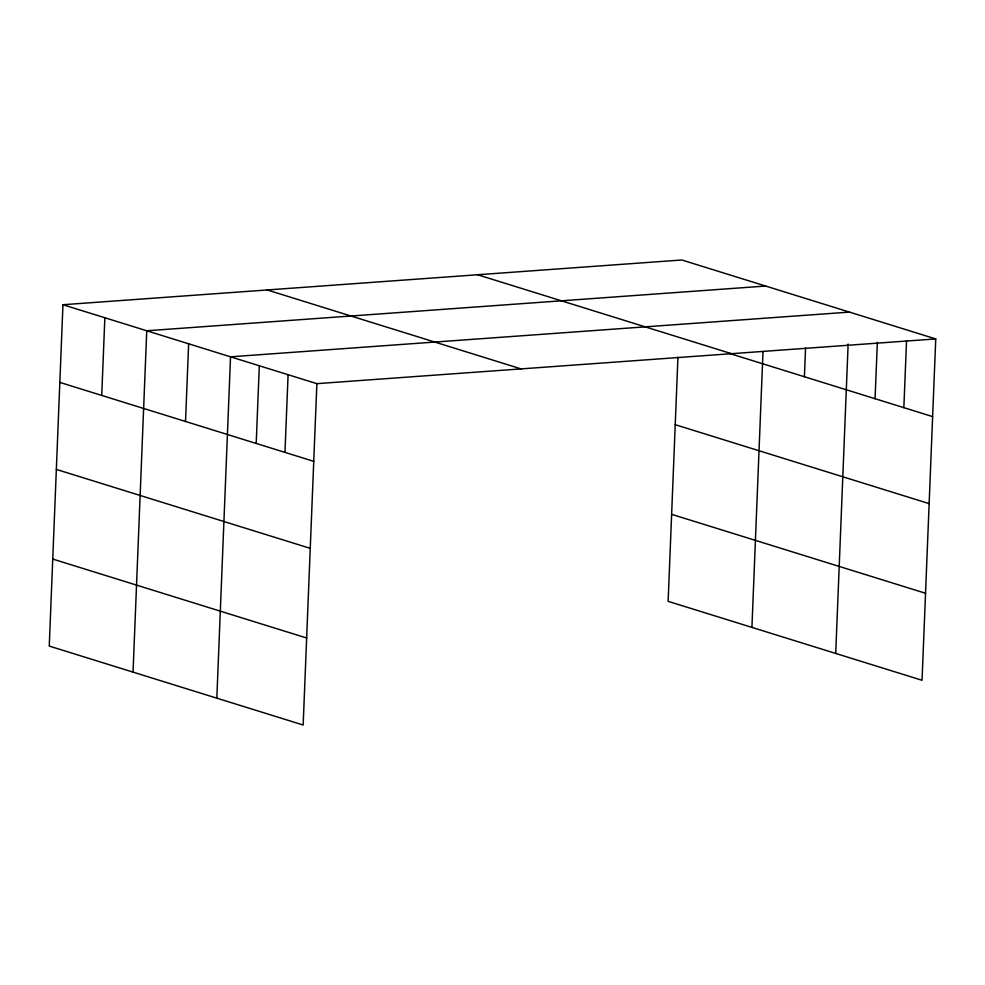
<?xml version="1.0" encoding="UTF-8"?>
<svg xmlns="http://www.w3.org/2000/svg" width="985" height="985" viewBox="0 0 985 985"><rect width="100%" height="100%" fill="white"/><g stroke="black" fill="none" stroke-linecap="round" stroke-linejoin="round"><path stroke-width="1.48" d="M62.954 304.722L49.25 646.074L303.158 725.009L316.862 383.658L62.954 304.722L681.842 259.991L935.75 338.926L922.046 680.278L668.138 601.342L677.939 357.173M101.738 395.428L104.853 317.749M133.037 672.115L146.753 330.775L765.628 286.044M185.525 421.469L188.64 343.802M216.823 698.168L230.539 356.816L849.427 312.097M256.199 443.447L259.314 365.767M284.973 452.398L288.088 374.719M751.924 627.383L763.006 351.534M804.413 376.738L805.57 347.803M835.711 653.437L848.134 344.073M875.074 398.716L877.339 342.361M903.848 407.667L906.545 340.65M316.862 383.658L935.75 338.926M477.614 274.753L731.523 353.689M727.841 352.938L932.635 416.606M267.194 289.959L521.102 368.895M675.23 424.683L929.138 503.618M671.635 514.33L925.531 593.265M59.839 382.402L313.747 461.337M56.342 469.414L310.25 548.35M52.747 559.061L306.655 637.997"/></g></svg>
